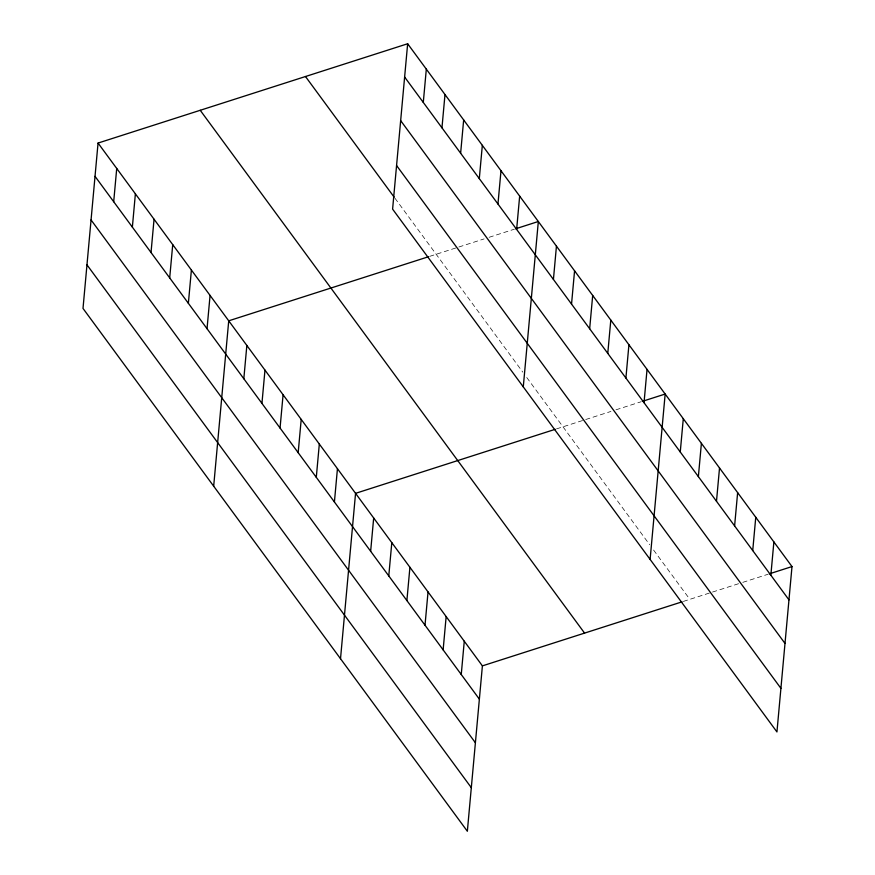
<?xml version="1.0" encoding="UTF-8"?>
<svg xmlns="http://www.w3.org/2000/svg" width="875" height="875" viewBox="0 0 875 875"><rect width="100%" height="100%" fill="white"/><g stroke="black" fill="none" stroke-linecap="round" stroke-linejoin="round"><path stroke-width="0.66" stroke-dasharray="4.38 3.28" d="M429.669 256.364L457.603 247.406M458.872 247.002L484.094 238.908M489.136 237.289L514.369 229.195M556.5 428.892L584.434 419.934M585.703 419.53L610.925 411.436M615.967 409.817L641.2 401.723M683.331 601.431L711.266 592.462M712.534 592.058L741.541 582.761M742.809 582.356L768.031 574.262M394.942 198.198L522.823 372.159M526.761 377.519L649.655 544.688M653.592 550.047L689.828 599.342"/><path stroke-width="1.31" d="M98.055 143.062L83.005 308.427L467.348 831.25L482.398 665.875L98.055 143.062L407.652 43.75L791.995 566.573L776.945 731.938L392.602 209.125L407.652 43.75M113.695 201.731L116.725 168.448M132.366 227.128L135.384 193.845M151.025 252.525L154.055 219.242M169.695 277.911L172.725 244.639M188.366 303.308L191.395 270.025M207.036 328.705L210.066 295.422M213.675 486.183L228.725 320.819L428.367 256.78M243.819 378.744L246.848 345.461M261.942 403.397L264.972 370.114M280.055 428.039L283.084 394.756M298.178 452.681L301.208 419.409M316.291 477.334L319.32 444.052M334.414 501.977L337.444 468.705M340.517 658.722L355.556 493.347L555.198 429.319M370.65 551.272L373.68 518M423.292 102.43L426.322 69.147M388.773 575.925L391.803 542.642M441.962 127.816L444.992 94.544M406.886 600.567L409.916 567.295M460.633 153.213L463.663 119.93M425.009 625.22L428.039 591.938M479.303 178.609L482.333 145.327M443.133 649.862L446.152 616.591M497.962 204.006L500.992 170.723M461.245 674.516L464.275 641.233M516.633 229.392L519.663 196.12M523.283 386.881L538.333 221.506L515.627 228.791M553.427 279.442L556.445 246.159M571.539 304.084L574.569 270.802M589.663 328.727L592.692 295.455M607.775 353.38L610.805 320.097M625.898 378.022L628.928 344.75M644.022 402.675L647.041 369.392M650.114 559.409L665.164 394.045L642.458 401.319M680.258 451.97L683.288 418.688M698.37 476.613L701.4 443.341M716.494 501.266L719.523 467.983M734.606 525.908L737.636 492.636M752.73 550.561L755.759 517.278M770.853 575.203L773.883 541.92M482.398 665.875L682.03 601.847M769.289 573.858L791.995 566.573M404.622 77.033L788.966 599.856M400.662 120.619L785.006 643.442M396.572 165.528L780.916 688.352M305.484 76.519L394.155 197.148M200.222 110.283L584.566 633.106M95.025 176.334L479.369 699.158M91.055 219.931L475.398 742.755M86.975 264.841L471.308 787.664"/></g></svg>
